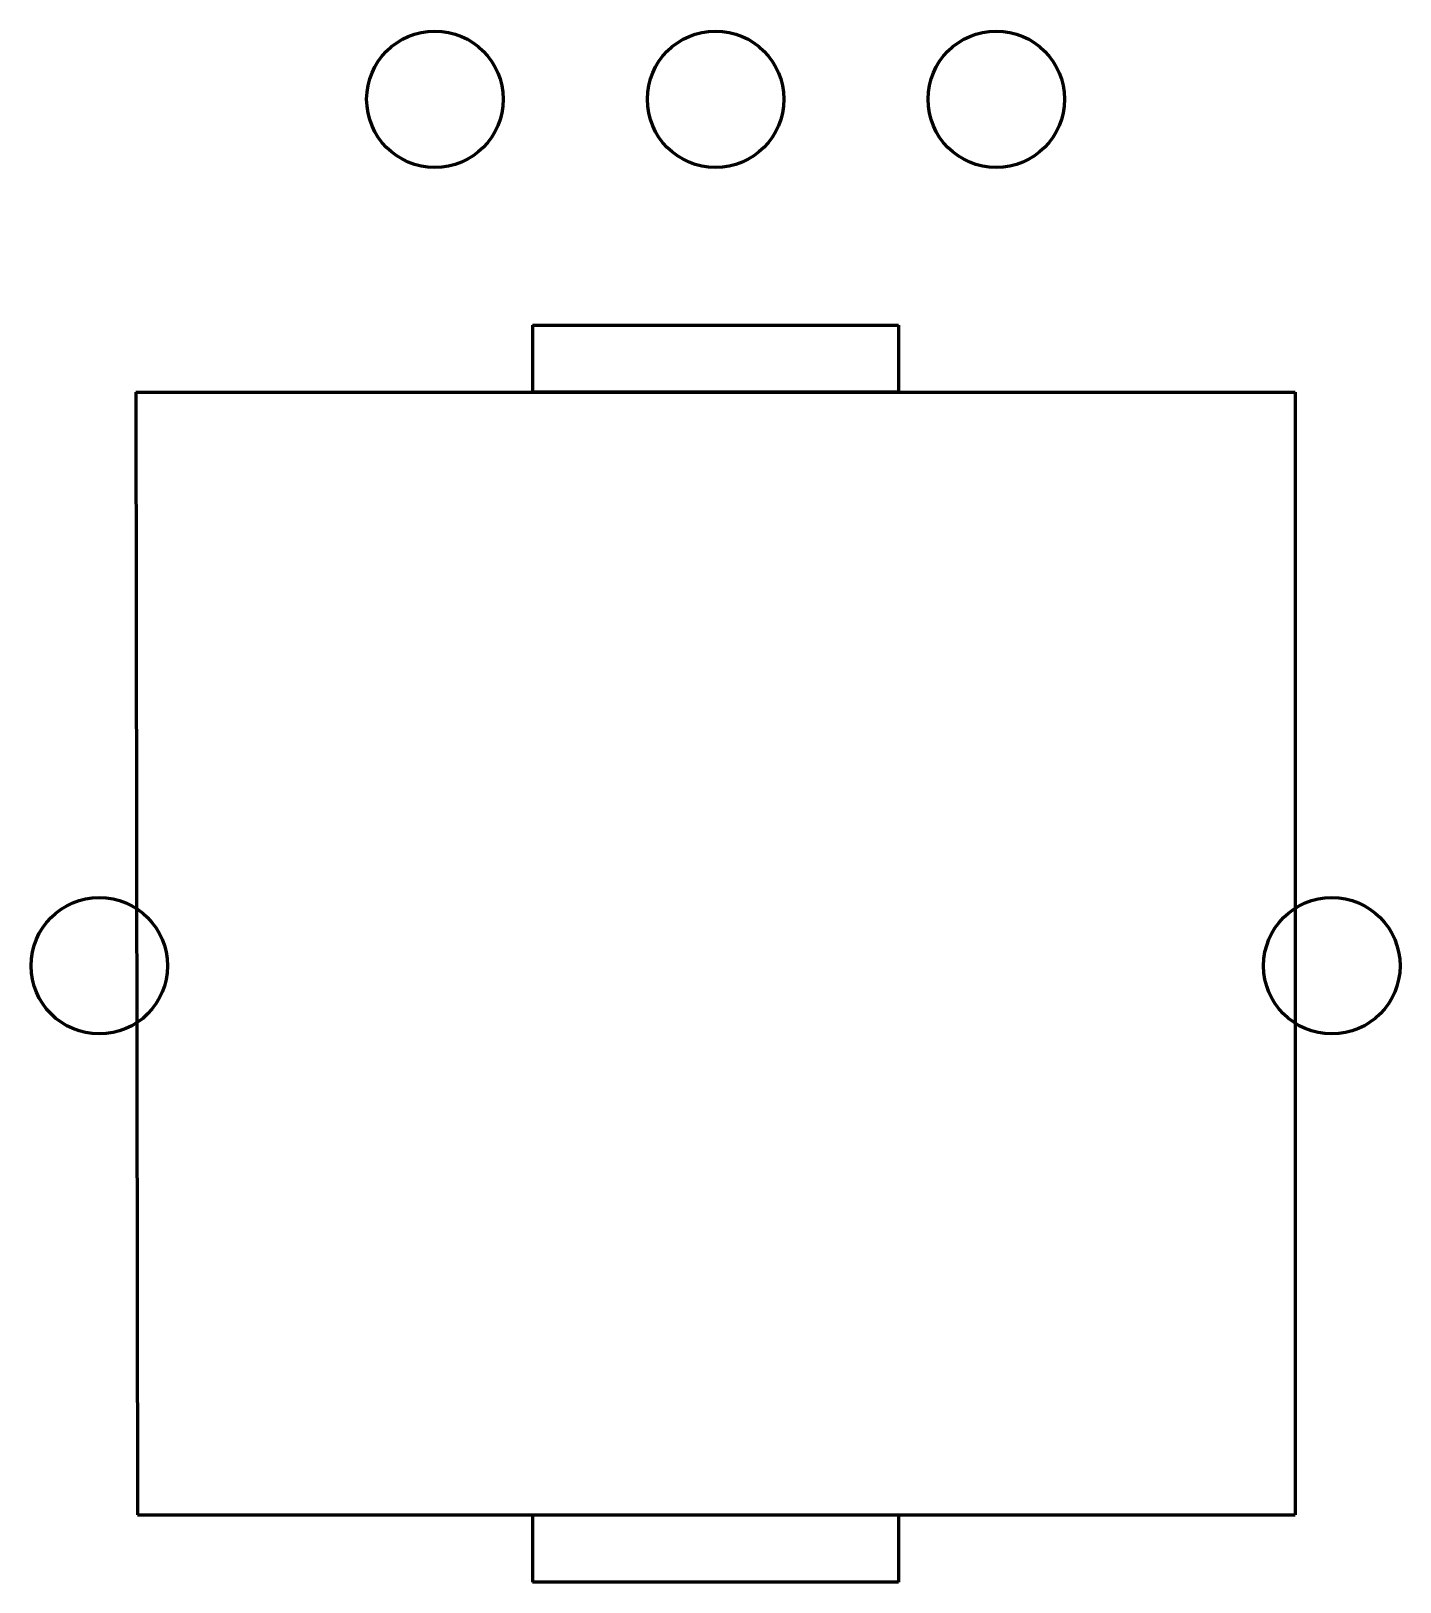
# Model space of a CAD drawing. Header units: millimetres. Extents: x 56.4 to 67.6, y 145.2 to 157.9.
import ezdxf

# ---------------------------------------------------------------- set-up
doc = ezdxf.new("R2010")
doc.units = ezdxf.units.MM
doc.linetypes.add('K5LT_BASIC', pattern=[0])

msp = doc.modelspace()

# ---------------------------------------------------------------- linework, layer by layer
at = {"color": 5, "linetype": 'K5LT_BASIC', "lineweight": 60, "true_color": 0x0000ff}
for p, q in [((60.537, 155.508), (63.537, 155.508)), ((60.537, 155.508), (60.537, 154.958)), ((63.537, 155.508), (63.537, 154.958)), ((57.287, 154.958), (57.3, 145.758)), ((57.287, 154.958), (66.787, 154.958)), ((63.537, 154.958), (60.537, 154.958)), ((66.787, 154.958), (66.787, 145.758)), ((57.3, 145.758), (66.787, 145.758)), ((60.537, 145.758), (63.537, 145.758)), ((60.537, 145.758), (60.537, 145.208)), ((63.537, 145.758), (63.537, 145.208)), ((63.537, 145.208), (60.537, 145.208))]:
    msp.add_line(p, q, dxfattribs=at)
for centre in [(59.737, 157.358), (62.037, 157.358), (64.337, 157.358), (56.987, 150.258), (67.087, 150.258)]:
    msp.add_circle(centre, 0.559, dxfattribs=at)

doc.saveas('drawing.dxf')
